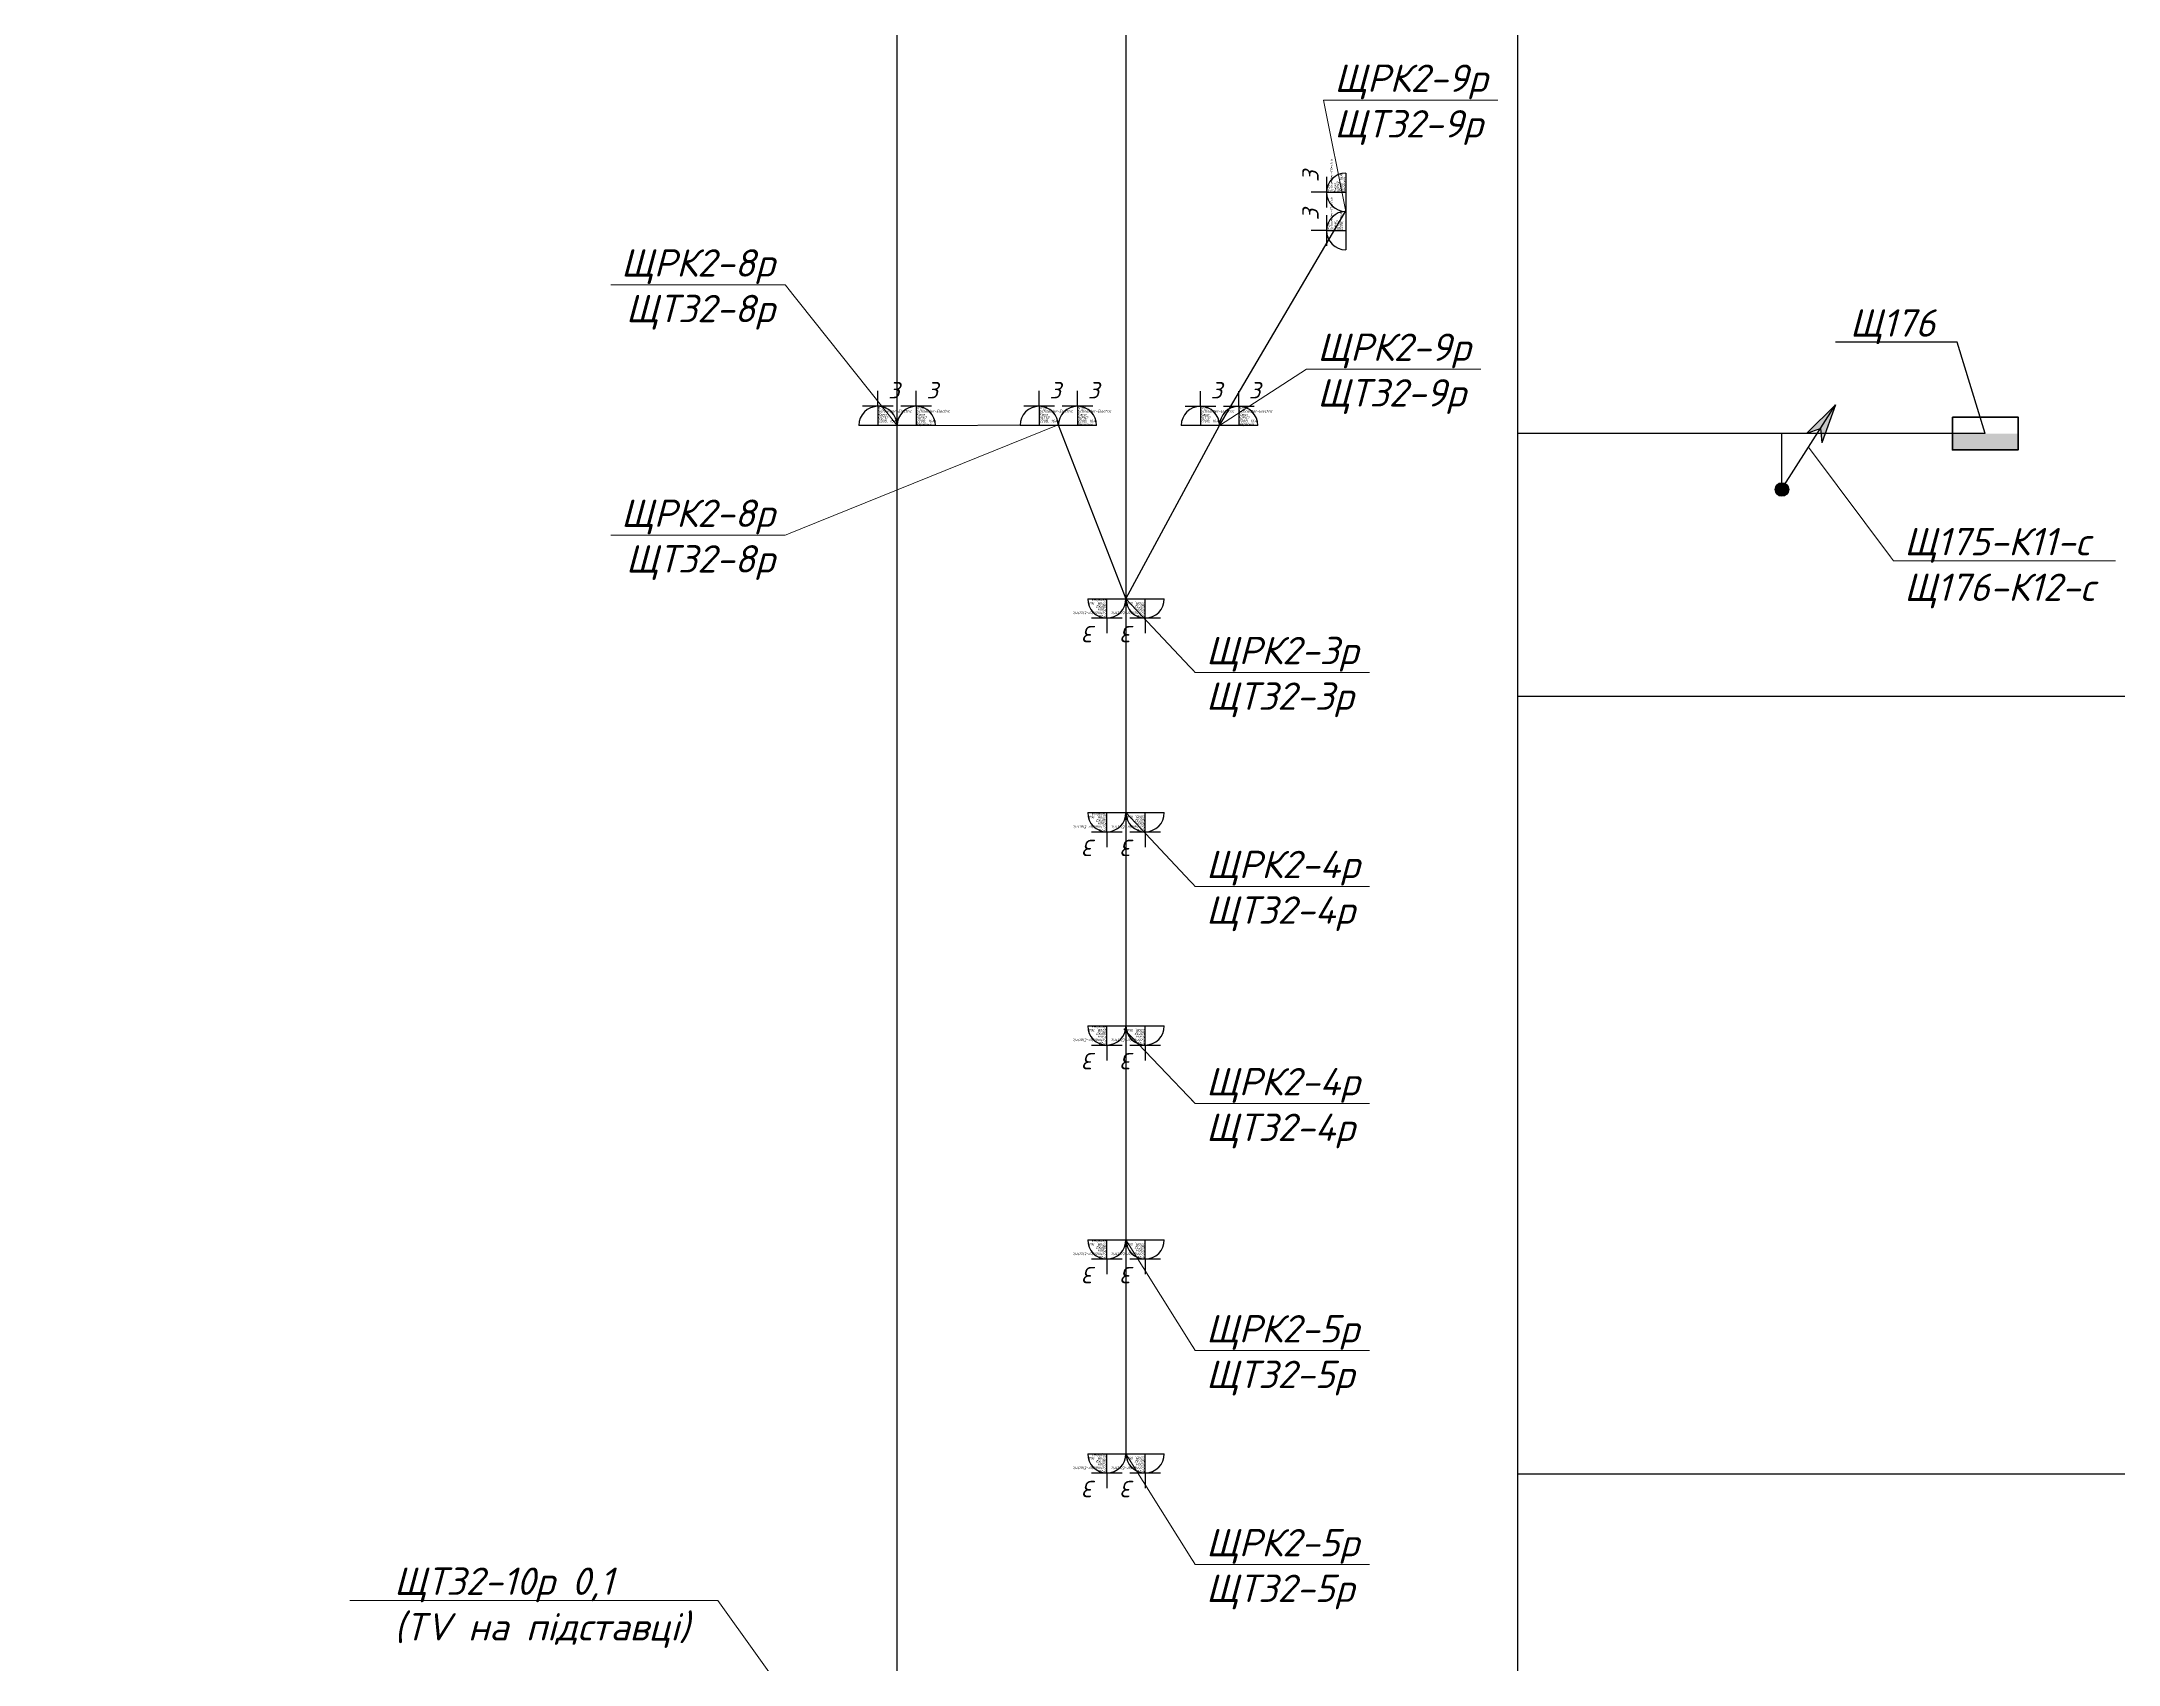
# Model space of a CAD drawing. Header units: millimetres. Extents: x -164867 to 807677, y -316775 to 513985.
# Drawn here: x 204404 to 223381, y 234073 to 248903 of the extents above; entities that cross this region are included whole.
import ezdxf
from ezdxf import colors
from ezdxf.entities.mleader import LeaderData, LeaderLine
from ezdxf.enums import TextEntityAlignment as Align
from ezdxf.math import Vec2, Vec3

# ---------------------------------------------------------------- set-up
doc = ezdxf.new("R2010")
doc.units = ezdxf.units.MM
doc.layers.add('E_Hidden atributes', color=2, linetype='Continuous', plot=False)
for name, color, linetype, lineweight in [('E_В лотку', 5, 'Kabl_in_Lotok', 30), ('E_Обладнання', 84, 'Continuous', 35), ('E_Позначення', 7, 'Continuous', 15), ('E_Розп. мережі', 5, 'Continuous', 30), ('E_Щити', 1, 'Continuous', 50)]:
    doc.layers.add(name, color=color, linetype=linetype, lineweight=lineweight)
doc.styles.add('GOST 2.304', font='isocpeui.ttf')
doc.styles.add('ISO', font='isocpeui.ttf')
doc.styles.add('orientation to layout', font='isocpeui.ttf')
doc.styles.add('ГОСТ 2.304', font='isocpeui.ttf')
doc.linetypes.add('Kabl_in_Lotok', pattern='A,10,[130,ltypeshp.shx,S=1,R=0,X=0,Y=0],1,[130,ltypeshp.shx,S=1,R=90,X=0,Y=-1],1,[130,ltypeshp.shx,S=1,R=0,X=0,Y=0],10', length=22)
doc.linetypes.add('Kabl_in_Tube', pattern='A,10,[133,ltypeshp.shx,S=1,R=0,X=0,Y=0],10', length=20)

# ---------------------------------------------------------------- blocks, each defined once
blk = doc.blocks.new('*U506')
at = {"color": 0, "linetype": 'Continuous', "lineweight": 30}
for p, q in [((0, 275), (0, 415)), ((0, 275), (0, 415)), ((0, 275), (0, 415)), ((140, 275), (-140, 275)), ((0, 275), (0, 100)), ((175, 100), (-175, 100))]:
    blk.add_line(p, q, dxfattribs=at)
blk.add_arc((0, 100), 175, 0, 180, dxfattribs=at)
at = {"color": 0, "style": 'orientation to layout'}
blk.add_attdef('AMOUNT', text='', height=150, dxfattribs=at).set_placement((147, 422), align=Align.MIDDLE_CENTER)
at = {"layer": 'E_Hidden atributes', "style": 'GOST 2.304'}
for tag, p in [('IP', (0, 248)), ('INSTALATION', (0, 188)), ('VENDOR', (0, 218)), ('LOCATION', (0, 158)), ('COLOR', (0, 100)), ('VOLTAGE_CURRENT', (0, 128))]:
    blk.add_attdef(tag, p, '', height=25, dxfattribs=at)
blk = doc.blocks.new('_None')
blk = doc.blocks.new('*U6')
at = {"lineweight": 40}
h = blk.add_hatch(color=0, dxfattribs=at)
h.dxf.hatch_style = 1
h.paths.add_polyline_path([(300, 150), (-300, 150), (-300, 0), (300, 0)])
at = {"color": 0}
blk.add_lwpolyline([(-300, 300), (300, 300), (300, 0), (-300, 0)], close=True, dxfattribs=at)
blk = doc.blocks.new('*U68')
at = {"lineweight": -2}
h = blk.add_hatch(color=256, dxfattribs=at)
h.paths.add_polyline_path([(8.77, 16.13), (3.9, 10.61), (6.34, 11.65)])
h.paths.add_polyline_path([(8.77, 16.13), (6.34, 11.65), (6.79, 9.05)])
h = blk.add_hatch(color=256, dxfattribs=at)
edge = h.paths.add_edge_path()
edge.add_arc((0.07, 0), 1.28, 0, 360)
for p, q in [((0, 0), (8.77, 16.13)), ((8.77, 16.13), (3.9, 10.61)), ((8.77, 16.13), (6.79, 9.05)), ((3.9, 10.61), (6.34, 11.65)), ((6.34, 11.65), (6.79, 9.05))]:
    blk.add_line(p, q, dxfattribs=at)
blk.add_circle((0.11, 0), 1.24, dxfattribs=at)

msp = doc.modelspace()

# ---------------------------------------------------------------- linework, layer by layer
at = {"layer": 'E_В лотку', "ltscale": 100}
for points in [[(213038.63, 266056.81), (213038.63, 265697.6), (217888.74, 265697.6), (217888.74, 219242.99), (219229.59, 219242.99), (216257.42, 219242.99)], [(212218.61, 260697.36), (212218.61, 226005.61)], [(222163.99, 245321.04), (217888.74, 245321.04)], [(220306.07, 244809.06), (220306.07, 245321.04)], [(227226.07, 237317.44), (227226.07, 242917.44), (217888.74, 242917.44)], [(231306.07, 235812.67), (217888.74, 235812.67)]]:
    msp.add_lwpolyline(points, dxfattribs=at)
at = {"layer": 'E_Розп. мережі', "color": 30, "linetype": 'Kabl_in_Tube', "ltscale": 60, "true_color": 0xf8991e}
msp.add_lwpolyline([(212221.34, 245394.44), (213694.24, 245401.67), (214312.71, 243810.53), (215167.43, 245394.21), (216321.96, 247354.96)], dxfattribs=at)

# ---------------------------------------------------------------- block references
at = {"layer": 'E_Обладнання', "color": 1}
for p, rotation in [((216420.37, 247525.14), 90), ((214137.71, 243910.53), 180), ((214137.71, 241956.34), 180), ((214137.71, 240007.98), 180), ((214137.71, 238053.16), 180), ((214137.71, 236098.34), 180)]:
    msp.add_blockref('*U506', p, dxfattribs=dict(at, rotation=rotation)).add_auto_attribs({'AMOUNT': '3', 'INSTALATION': 'Каси', 'IP': 'IP20', 'VENDOR': 'Schneider-Electric', 'LOCATION': 'ЩРК2', 'VOLTAGE_CURRENT': '220В, 16А', 'COLOR': 'Червона'})
at = {"layer": 'E_Обладнання'}
for p, rotation in [((216420.37, 247175.14), 90), ((214487.71, 243910.53), 180), ((214487.71, 241956.34), 180), ((214487.71, 240007.98), 180), ((214487.71, 238053.16), 180), ((214487.71, 236098.34), 180)]:
    msp.add_blockref('*U506', p, dxfattribs=dict(at, rotation=rotation)).add_auto_attribs({'AMOUNT': '3', 'INSTALATION': 'Каси', 'IP': 'IP20', 'VENDOR': 'Schneider-Electric', 'LOCATION': 'ЩТЗ2', 'VOLTAGE_CURRENT': '220В, 16А'})
for p in [(212046.34, 245294.44), (213519.39, 245294.44), (214992.43, 245294.21)]:
    msp.add_blockref('*U506', p, dxfattribs=at).add_auto_attribs({'AMOUNT': '3', 'INSTALATION': 'Каси', 'IP': 'IP20', 'VENDOR': 'Schneider-Electric', 'LOCATION': 'ЩТЗ2', 'VOLTAGE_CURRENT': '220В, 16А'})
at = {"layer": 'E_Обладнання', "color": 1}
for p in [(212396.34, 245294.44), (213869.39, 245294.44), (215342.43, 245294.21)]:
    msp.add_blockref('*U506', p, dxfattribs=at).add_auto_attribs({'AMOUNT': '3', 'INSTALATION': 'Каси', 'IP': 'IP20', 'VENDOR': 'Schneider-Electric', 'LOCATION': 'ЩРК2', 'VOLTAGE_CURRENT': '220В, 16А', 'COLOR': 'Червона'})
at = {"layer": 'E_Розп. мережі', "xscale": 50.00000000000002, "yscale": 50.00000000000002, "zscale": 50.00000000000002, "rotation": 355.953213338055}
msp.add_blockref('*U68', (220300.49, 244809.51), dxfattribs=at)
at = {"layer": 'E_Щити'}
msp.add_blockref('*U6', (222163.99, 245171.04), dxfattribs=at)

# ---------------------------------------------------------------- leaders
at = {"layer": 'E_Позначення'}
ml = msp.add_multileader_mtext('Standard', dxfattribs=at)
ml.set_content('ЩТЗ2-10р 0,1\\P(TV на підставці)', color=256, style='ГОСТ 2.304')
ml.set_leader_properties(color=256, linetype='ByLayer', lineweight=-1)
ml.set_arrow_properties(name='NONE')
ml.build(insert=Vec2(0, 0))
ml.multileader.update_dxf_attribs({"has_dogleg": 0, "text_left_attachment_type": 6, "text_right_attachment_type": 6, "dogleg_length": 0, "arrow_head_size": 1})
ctx = ml.context
ctx.base_point, ctx.char_height, ctx.arrow_head_size, ctx.landing_gap_size, ctx.plane_origin = Vec3(207526.29, 234658.51), 250, 1, 100, Vec3(198852.48, 236979.01)
ctx.left_attachment, ctx.right_attachment = 6, 6
notes = []
notes.append((ctx, [(1, (1, 1, 0), (210584.81, 234658.51), (-1, 0), 0, [(0, [(211305.32, 233650.54)], 0, [])])]))
ctx.mtext.insert, ctx.mtext.flow_direction = Vec3(207626.29, 234958.51), 5
ctx.mtext.has_bg_fill, ctx.mtext.bg_color, ctx.mtext.bg_scale_factor, ctx.mtext.bg_transparency, ctx.mtext.use_window_bg_color = 1, -1027028792, 1.5, 0, 1
for ctx, leaders in notes:
    for number, flags, end, landing, length, lines in leaders:
        leader = LeaderData()
        leader.index, (leader.has_last_leader_line, leader.has_dogleg_vector, leader.attachment_direction) = number, flags
        leader.last_leader_point, leader.dogleg_vector, leader.dogleg_length = Vec3(end), Vec3(landing), length
        for number, points, colour, breaks in lines:
            line = LeaderLine()
            line.index, line.vertices, line.color, line.breaks = number, Vec3.list(points), colors.encode_raw_color(colour), breaks
            leader.lines.append(line)
        ctx.leaders.append(leader)

# ---------------------------------------------------------------- next in the draw order: leaders
ml = msp.add_multileader_mtext('Standard', dxfattribs=at)
ml.set_content('ЩРК2-9р\\PЩТЗ2-9р', color=256, style='ГОСТ 2.304')
ml.set_leader_properties(color=256, linetype='ByLayer', lineweight=-1)
ml.set_arrow_properties(name='NONE')
ml.build(insert=Vec2(0, 0))
ml.multileader.update_dxf_attribs({"has_dogleg": 0, "text_left_attachment_type": 6, "text_right_attachment_type": 6, "dogleg_length": 0, "arrow_head_size": 1})
ctx = ml.context
ctx.base_point, ctx.char_height, ctx.arrow_head_size, ctx.landing_gap_size, ctx.plane_origin = Vec3(216117.34, 248367.76), 250, 1, 100, Vec3(203840.91, 249726.67)
ctx.left_attachment, ctx.right_attachment = 6, 6
notes = []
notes.append((ctx, [(0, (1, 1, 0), (216117.34, 248367.76), (1, 0), 0, [(0, [(216320.37, 247350.14)], 0, [])])]))
ctx.mtext.insert, ctx.mtext.flow_direction = Vec3(216217.34, 248692.76), 5
ctx.mtext.has_bg_fill, ctx.mtext.bg_color, ctx.mtext.bg_scale_factor, ctx.mtext.bg_transparency, ctx.mtext.use_window_bg_color = 1, -1027028792, 1.5, 0, 1
ml = msp.add_multileader_mtext('Standard', dxfattribs=at)
ml.set_content('ЩРК2-8р\\PЩТЗ2-8р', color=256, style='ГОСТ 2.304')
ml.set_leader_properties(color=256, linetype='ByLayer', lineweight=-1)
ml.set_arrow_properties(name='NONE')
ml.build(insert=Vec2(0, 0))
ml.multileader.update_dxf_attribs({"has_dogleg": 0, "text_left_attachment_type": 6, "text_right_attachment_type": 6, "dogleg_length": 0, "arrow_head_size": 1})
ctx = ml.context
ctx.base_point, ctx.char_height, ctx.arrow_head_size, ctx.landing_gap_size, ctx.plane_origin = Vec3(209533.68, 246679.72), 250, 1, 100, Vec3(196788.75, 248209.52)
ctx.left_attachment, ctx.right_attachment, ctx.text_align_type = 6, 6, 2
notes.append((ctx, [(1, (1, 1, 0), (211199.78, 246679.72), (-1, 0), 0, [(0, [(212220.96, 245394.44)], 0, [])])]))
ctx.mtext.insert, ctx.mtext.alignment, ctx.mtext.flow_direction = Vec3(211099.78, 247004.72), 3, 5
ctx.mtext.has_bg_fill, ctx.mtext.bg_color, ctx.mtext.bg_scale_factor, ctx.mtext.bg_transparency, ctx.mtext.use_window_bg_color = 1, -1027028792, 1.5, 0, 1
at = {"layer": 'E_Позначення', "color": 7, "lineweight": 9}
ml = msp.add_multileader_mtext('Standard', dxfattribs=at)
ml.set_content('Щ176', color=7, style='ISO')
ml.set_leader_properties()
ml.set_arrow_properties(name='NONE')
ml.build(insert=Vec2(0, 0))
ml.multileader.update_dxf_attribs({"has_text_frame": 1, "text_left_attachment_type": 7, "text_right_attachment_type": 8, "dogleg_length": 100, "arrow_head_size": 200})
ctx = ml.context
ctx.base_point, ctx.char_height, ctx.arrow_head_size, ctx.landing_gap_size, ctx.plane_origin = Vec3(220836.73, 246155.7), 250, 200, 100, Vec3(167723.9, 244917.79)
ctx.left_attachment, ctx.right_attachment, ctx.text_align_type = 7, 8, 2
notes.append((ctx, [(0, (1, 1, 0), (221906.42, 246155.7), (-1, 0), 100, [(0, [(222163.99, 245321.04)], 0, [])])]))
ctx.mtext.insert, ctx.mtext.alignment, ctx.mtext.line_spacing_factor, ctx.mtext.flow_direction = Vec3(221706.42, 246455.7), 3, 0.72, 5
ctx.mtext.has_bg_fill, ctx.mtext.bg_color, ctx.mtext.bg_scale_factor, ctx.mtext.bg_transparency, ctx.mtext.use_window_bg_color = 1, -1027028792, 1.5, 0, 1
at = {"layer": 'E_Позначення'}
ml = msp.add_multileader_mtext('Standard', dxfattribs=at)
ml.set_content('ЩРК2-9р\\PЩТЗ2-9р', color=256, style='ГОСТ 2.304')
ml.set_leader_properties(color=256, linetype='ByLayer', lineweight=-1)
ml.set_arrow_properties(name='NONE')
ml.build(insert=Vec2(0, 0))
ml.multileader.update_dxf_attribs({"has_dogleg": 0, "text_left_attachment_type": 6, "text_right_attachment_type": 6, "dogleg_length": 0, "arrow_head_size": 1})
ctx = ml.context
ctx.base_point, ctx.char_height, ctx.arrow_head_size, ctx.landing_gap_size, ctx.plane_origin = Vec3(215962.21, 245909.45), 250, 1, 100, Vec3(203840.91, 247439.26)
ctx.left_attachment, ctx.right_attachment = 6, 6
notes.append((ctx, [(0, (1, 1, 0), (215962.21, 245909.45), (1, 0), 0, [(0, [(215167.05, 245394.21)], 0, [])])]))
ctx.mtext.insert, ctx.mtext.flow_direction = Vec3(216062.21, 246234.45), 5
ctx.mtext.has_bg_fill, ctx.mtext.bg_color, ctx.mtext.bg_scale_factor, ctx.mtext.bg_transparency, ctx.mtext.use_window_bg_color = 1, -1027028792, 1.5, 0, 1
ml = msp.add_multileader_mtext('Standard', dxfattribs=at)
ml.set_content('Щ175-К11-с\\PЩ176-К12-с', color=256, style='ГОСТ 2.304')
ml.set_leader_properties(color=256, linetype='ByLayer', lineweight=-1)
ml.set_arrow_properties(name='NONE')
ml.build(insert=Vec2(0, 0))
ml.multileader.update_dxf_attribs({"has_dogleg": 0, "text_left_attachment_type": 6, "text_right_attachment_type": 6, "dogleg_length": 0, "arrow_head_size": 1})
ctx = ml.context
ctx.base_point, ctx.char_height, ctx.arrow_head_size, ctx.landing_gap_size, ctx.plane_origin = Vec3(221324.01, 244157.96), 250, 1, 100, Vec3(241541.32, 243650.03)
ctx.left_attachment, ctx.right_attachment = 6, 6
notes.append((ctx, [(0, (1, 1, 0), (221324.01, 244157.96), (1, 0), 0, [(0, [(220547.65, 245196.28)], 0, [])])]))
ctx.mtext.insert, ctx.mtext.flow_direction = Vec3(221424.01, 244457.96), 5
ctx.mtext.has_bg_fill, ctx.mtext.bg_color, ctx.mtext.bg_scale_factor, ctx.mtext.bg_transparency, ctx.mtext.use_window_bg_color = 1, -1027028792, 1.5, 0, 1
ml = msp.add_multileader_mtext('Standard', dxfattribs=at)
ml.set_content('ЩРК2-3р\\PЩТЗ2-3р', color=256, style='ГОСТ 2.304')
ml.set_leader_properties(color=256, linetype='ByLayer', lineweight=-1)
ml.set_arrow_properties(name='NONE')
ml.build(insert=Vec2(0, 0))
ml.multileader.update_dxf_attribs({"has_dogleg": 0, "text_left_attachment_type": 6, "text_right_attachment_type": 6, "dogleg_length": 0, "arrow_head_size": 1})
ctx = ml.context
ctx.base_point, ctx.char_height, ctx.arrow_head_size, ctx.landing_gap_size, ctx.plane_origin = Vec3(214945.06, 243137.81), 250, 1, 100, Vec3(200919.67, 245750.35)
ctx.left_attachment, ctx.right_attachment = 6, 6
notes.append((ctx, [(0, (1, 1, 0), (214945.06, 243137.81), (1, 0), 0, [(0, [(214312.71, 243810.53)], 0, [])])]))
ctx.mtext.insert, ctx.mtext.flow_direction = Vec3(215045.06, 243462.81), 5
ctx.mtext.has_bg_fill, ctx.mtext.bg_color, ctx.mtext.bg_scale_factor, ctx.mtext.bg_transparency, ctx.mtext.use_window_bg_color = 1, -1027028792, 1.5, 0, 1
ml = msp.add_multileader_mtext('Standard', dxfattribs=at)
ml.set_content('ЩРК2-4р\\PЩТЗ2-4р', color=256, style='ГОСТ 2.304')
ml.set_leader_properties(color=256, linetype='ByLayer', lineweight=-1)
ml.set_arrow_properties(name='NONE')
ml.build(insert=Vec2(0, 0))
ml.multileader.update_dxf_attribs({"has_dogleg": 0, "text_left_attachment_type": 6, "text_right_attachment_type": 6, "dogleg_length": 0, "arrow_head_size": 1})
ctx = ml.context
ctx.base_point, ctx.char_height, ctx.arrow_head_size, ctx.landing_gap_size, ctx.plane_origin = Vec3(214945.06, 241183), 250, 1, 100, Vec3(200919.67, 244809.1)
ctx.left_attachment, ctx.right_attachment = 6, 6
notes.append((ctx, [(0, (1, 1, 0), (214945.06, 241183), (1, 0), 0, [(0, [(214312.71, 241856.34)], 0, [])])]))
ctx.mtext.insert, ctx.mtext.flow_direction = Vec3(215045.06, 241508), 5
ctx.mtext.has_bg_fill, ctx.mtext.bg_color, ctx.mtext.bg_scale_factor, ctx.mtext.bg_transparency, ctx.mtext.use_window_bg_color = 1, -1027028792, 1.5, 0, 1
ml = msp.add_multileader_mtext('Standard', dxfattribs=at)
ml.set_content('ЩРК2-4р\\PЩТЗ2-4р', color=256, style='ГОСТ 2.304')
ml.set_leader_properties(color=256, linetype='ByLayer', lineweight=-1)
ml.set_arrow_properties(name='NONE')
ml.build(insert=Vec2(0, 0))
ml.multileader.update_dxf_attribs({"has_dogleg": 0, "text_left_attachment_type": 6, "text_right_attachment_type": 6, "dogleg_length": 0, "arrow_head_size": 1})
ctx = ml.context
ctx.base_point, ctx.char_height, ctx.arrow_head_size, ctx.landing_gap_size, ctx.plane_origin = Vec3(214945.06, 239197.95), 250, 1, 100, Vec3(203411.66, 241268.87)
ctx.left_attachment, ctx.right_attachment = 6, 6
notes.append((ctx, [(0, (1, 1, 0), (214945.06, 239197.95), (1, 0), 0, [(0, [(214291.54, 239881.51)], 0, [])])]))
ctx.mtext.insert, ctx.mtext.flow_direction = Vec3(215045.06, 239522.95), 5
ctx.mtext.has_bg_fill, ctx.mtext.bg_color, ctx.mtext.bg_scale_factor, ctx.mtext.bg_transparency, ctx.mtext.use_window_bg_color = 1, -1027028792, 1.5, 0, 1
ml = msp.add_multileader_mtext('Standard', dxfattribs=at)
ml.set_content('ЩРК2-5р\\PЩТЗ2-5р', color=256, style='ГОСТ 2.304')
ml.set_leader_properties(color=256, linetype='ByLayer', lineweight=-1)
ml.set_arrow_properties(name='NONE')
ml.build(insert=Vec2(0, 0))
ml.multileader.update_dxf_attribs({"has_dogleg": 0, "text_left_attachment_type": 6, "text_right_attachment_type": 6, "dogleg_length": 0, "arrow_head_size": 1})
ctx = ml.context
ctx.base_point, ctx.char_height, ctx.arrow_head_size, ctx.landing_gap_size, ctx.plane_origin = Vec3(214945.06, 236940.34), 250, 1, 100, Vec3(202426.19, 238875.96)
ctx.left_attachment, ctx.right_attachment = 6, 6
notes.append((ctx, [(0, (1, 1, 0), (214945.06, 236940.34), (1, 0), 0, [(0, [(214312.71, 237953.16)], 0, [])])]))
ctx.mtext.insert, ctx.mtext.flow_direction = Vec3(215045.06, 237265.34), 5
ctx.mtext.has_bg_fill, ctx.mtext.bg_color, ctx.mtext.bg_scale_factor, ctx.mtext.bg_transparency, ctx.mtext.use_window_bg_color = 1, -1027028792, 1.5, 0, 1
ml = msp.add_multileader_mtext('Standard', dxfattribs=at)
ml.set_content('ЩРК2-5р\\PЩТЗ2-5р', color=256, style='ГОСТ 2.304')
ml.set_leader_properties(color=256, linetype='ByLayer', lineweight=-1)
ml.set_arrow_properties(name='NONE')
ml.build(insert=Vec2(0, 0))
ml.multileader.update_dxf_attribs({"has_dogleg": 0, "text_left_attachment_type": 6, "text_right_attachment_type": 6, "dogleg_length": 0, "arrow_head_size": 1})
ctx = ml.context
ctx.base_point, ctx.char_height, ctx.arrow_head_size, ctx.landing_gap_size, ctx.plane_origin = Vec3(214945.06, 234985.52), 250, 1, 100, Vec3(202426.19, 236921.15)
ctx.left_attachment, ctx.right_attachment = 6, 6
notes.append((ctx, [(0, (1, 1, 0), (214945.06, 234985.52), (1, 0), 0, [(0, [(214312.71, 235998.34)], 0, [])])]))
ctx.mtext.insert, ctx.mtext.flow_direction = Vec3(215045.06, 235310.52), 5
ctx.mtext.has_bg_fill, ctx.mtext.bg_color, ctx.mtext.bg_scale_factor, ctx.mtext.bg_transparency, ctx.mtext.use_window_bg_color = 1, -1027028792, 1.5, 0, 1
for ctx, leaders in notes:
    for number, flags, end, landing, length, lines in leaders:
        leader = LeaderData()
        leader.index, (leader.has_last_leader_line, leader.has_dogleg_vector, leader.attachment_direction) = number, flags
        leader.last_leader_point, leader.dogleg_vector, leader.dogleg_length = Vec3(end), Vec3(landing), length
        for number, points, colour, breaks in lines:
            line = LeaderLine()
            line.index, line.vertices, line.color, line.breaks = number, Vec3.list(points), colors.encode_raw_color(colour), breaks
            leader.lines.append(line)
        ctx.leaders.append(leader)

# ---------------------------------------------------------------- next in the draw order: linework, layer by layer
at = {"layer": 'E_Розп. мережі', "color": 30, "linetype": 'Kabl_in_Tube', "ltscale": 60, "true_color": 0xf8991e}
msp.add_lwpolyline([(217672.07, 266383.54), (214312.71, 260678.48), (214312.71, 235998.34)], dxfattribs=at)

# ---------------------------------------------------------------- next in the draw order: leaders
at = {"layer": 'E_Позначення'}
ml = msp.add_multileader_mtext('Standard', dxfattribs=at)
ml.set_content('ЩРК2-8р\\PЩТЗ2-8р', color=256, style='ГОСТ 2.304')
ml.set_leader_properties(color=256, linetype='ByLayer', lineweight=-1)
ml.set_arrow_properties(name='NONE')
ml.build(insert=Vec2(0, 0))
ml.multileader.update_dxf_attribs({"has_dogleg": 0, "text_left_attachment_type": 6, "text_right_attachment_type": 6, "dogleg_length": 0, "arrow_head_size": 1})
ctx = ml.context
ctx.base_point, ctx.char_height, ctx.arrow_head_size, ctx.landing_gap_size, ctx.plane_origin = Vec3(209533.68, 244392.31), 250, 1, 100, Vec3(196788.75, 245922.11)
ctx.left_attachment, ctx.right_attachment, ctx.text_align_type = 6, 6, 2
notes = []
notes.append((ctx, [(1, (1, 1, 0), (211199.78, 244392.31), (-1, 0), 0, [(0, [(213694.24, 245401.67)], 0, [])])]))
ctx.mtext.insert, ctx.mtext.alignment, ctx.mtext.flow_direction = Vec3(211099.78, 244717.31), 3, 5
ctx.mtext.has_bg_fill, ctx.mtext.bg_color, ctx.mtext.bg_scale_factor, ctx.mtext.bg_transparency, ctx.mtext.use_window_bg_color = 1, -1027028792, 1.5, 0, 1
for ctx, leaders in notes:
    for number, flags, end, landing, length, lines in leaders:
        leader = LeaderData()
        leader.index, (leader.has_last_leader_line, leader.has_dogleg_vector, leader.attachment_direction) = number, flags
        leader.last_leader_point, leader.dogleg_vector, leader.dogleg_length = Vec3(end), Vec3(landing), length
        for number, points, colour, breaks in lines:
            line = LeaderLine()
            line.index, line.vertices, line.color, line.breaks = number, Vec3.list(points), colors.encode_raw_color(colour), breaks
            leader.lines.append(line)
        ctx.leaders.append(leader)

# ---------------------------------------------------------------- next in the draw order: leaders
ml = msp.add_multileader_mtext('Standard', dxfattribs=at)
ml.set_content('ВРП8.1-Т179.1\\PВРП8.1-Т179.2\\PВРП8.1-1р\\PВРП8.1-2р\\PВРП8.1-3р\\PВРП7-ЕК-1-c\\P...\\PВРП7-ЕК-7-c\\Pз відм. -4.050\\Pна відм. 0.000\\PВРП8.1-В13\\PК7-с\\Pз відм. -4.050\\Pна покрівлю\\PЩО-4-с\\Pз відм. -4.050\\Pна відм. +9.450\\PЩ017-с\\Pз відм. -4.050\\Pна з відм. -4.050\\P(через відм. 0.000)', color=256, style='ГОСТ 2.304')
ml.set_leader_properties(color=256, linetype='ByLayer', lineweight=-1)
ml.set_arrow_properties(name='NONE')
ml.build(insert=Vec2(0, 0))
ml.multileader.update_dxf_attribs({"has_dogleg": 0, "text_left_attachment_type": 6, "text_right_attachment_type": 6, "dogleg_length": 0, "arrow_head_size": 1})
ctx = ml.context
ctx.base_point, ctx.char_height, ctx.arrow_head_size, ctx.landing_gap_size, ctx.plane_origin = Vec3(204630.12, 258106.21), 250, 1, 100, Vec3(212212.65, 262552.84)
ctx.left_attachment, ctx.right_attachment, ctx.text_align_type = 6, 6, 2
notes = []
notes.append((ctx, [(1, (1, 1, 0), (207803.6, 258106.21), (-1, 0), 0, [(0, [(212670.32, 265470.85)], 0, [])])]))
ctx.mtext.insert, ctx.mtext.alignment, ctx.mtext.flow_direction = Vec3(207703.6, 258431.21), 3, 5
ctx.mtext.has_bg_fill, ctx.mtext.bg_color, ctx.mtext.bg_scale_factor, ctx.mtext.bg_transparency, ctx.mtext.use_window_bg_color = 1, -1027028792, 1.5, 0, 1
for ctx, leaders in notes:
    for number, flags, end, landing, length, lines in leaders:
        leader = LeaderData()
        leader.index, (leader.has_last_leader_line, leader.has_dogleg_vector, leader.attachment_direction) = number, flags
        leader.last_leader_point, leader.dogleg_vector, leader.dogleg_length = Vec3(end), Vec3(landing), length
        for number, points, colour, breaks in lines:
            line = LeaderLine()
            line.index, line.vertices, line.color, line.breaks = number, Vec3.list(points), colors.encode_raw_color(colour), breaks
            leader.lines.append(line)
        ctx.leaders.append(leader)

doc.saveas('drawing.dxf')
